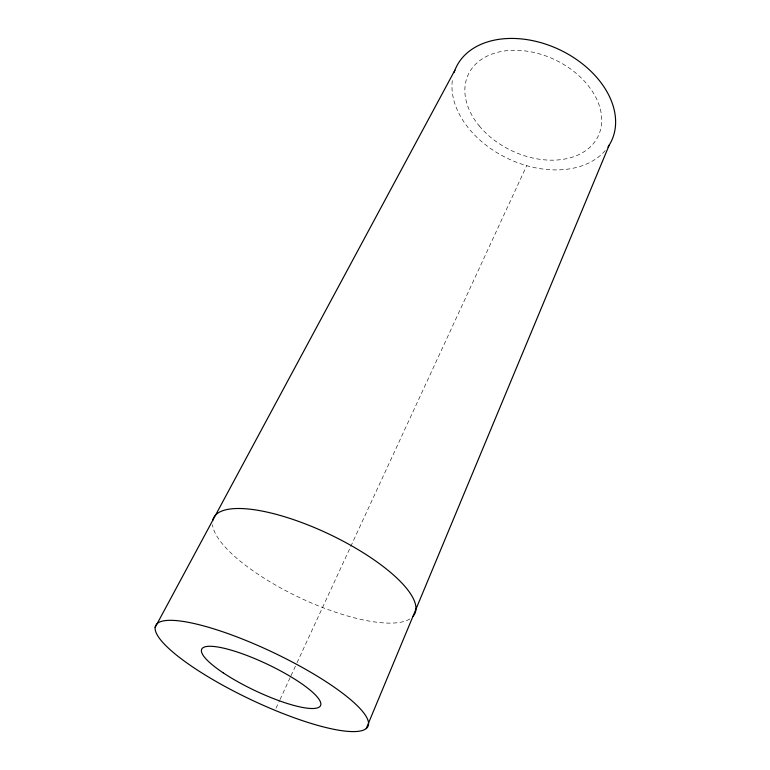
<?xml version="1.0" encoding="UTF-8"?>
<svg xmlns="http://www.w3.org/2000/svg" width="770" height="770" viewBox="0 0 770 770"><rect width="100%" height="100%" fill="white"/><g stroke="black" fill="none" stroke-linecap="round" stroke-linejoin="round"><path stroke-width="0.58" stroke-dasharray="3.85 2.89" d="M276.007 708.227L279.51 700.642M280.011 699.564L290.511 676.82M291.012 675.733L296.517 663.827M297.018 662.739L526.68 165.675M409.852 618.965A111.429 35.006 25.4 0 1 298.616 597.154A111.429 35.006 25.4 0 1 212.53 524.697M605.22 150.593A85.951 60.253 25.4 0 1 507.757 158.505A85.951 60.253 25.4 0 1 452.741 77.818M479.219 125.876A71.889 50.358 25.4 0 0 596.644 139.024A71.889 50.358 25.4 0 0 523.975 50.791A71.889 50.358 25.4 0 0 479.219 125.876"/><path stroke-width="1.16" d="M366.241 728.545A117.512 26.084 25.4 0 0 228.372 633.749A117.512 26.084 25.4 0 0 190.719 665.617A117.512 26.084 25.4 0 0 366.241 728.545L609.205 145.126M155.117 627.473L454.887 70.224M454.136 72.332A85.951 60.253 25.4 0 1 560.531 50.175A85.951 60.253 25.4 0 1 607.982 147.003M212.732 520.366A111.429 35.006 25.4 0 1 330.349 534.726A111.429 35.006 25.4 0 1 412.922 616.452M223.108 672.778A65.768 14.563 25.4 0 0 319.993 706.408A65.768 14.563 25.4 0 0 240.192 653.027A65.768 14.563 25.4 0 0 223.108 672.778"/></g></svg>
